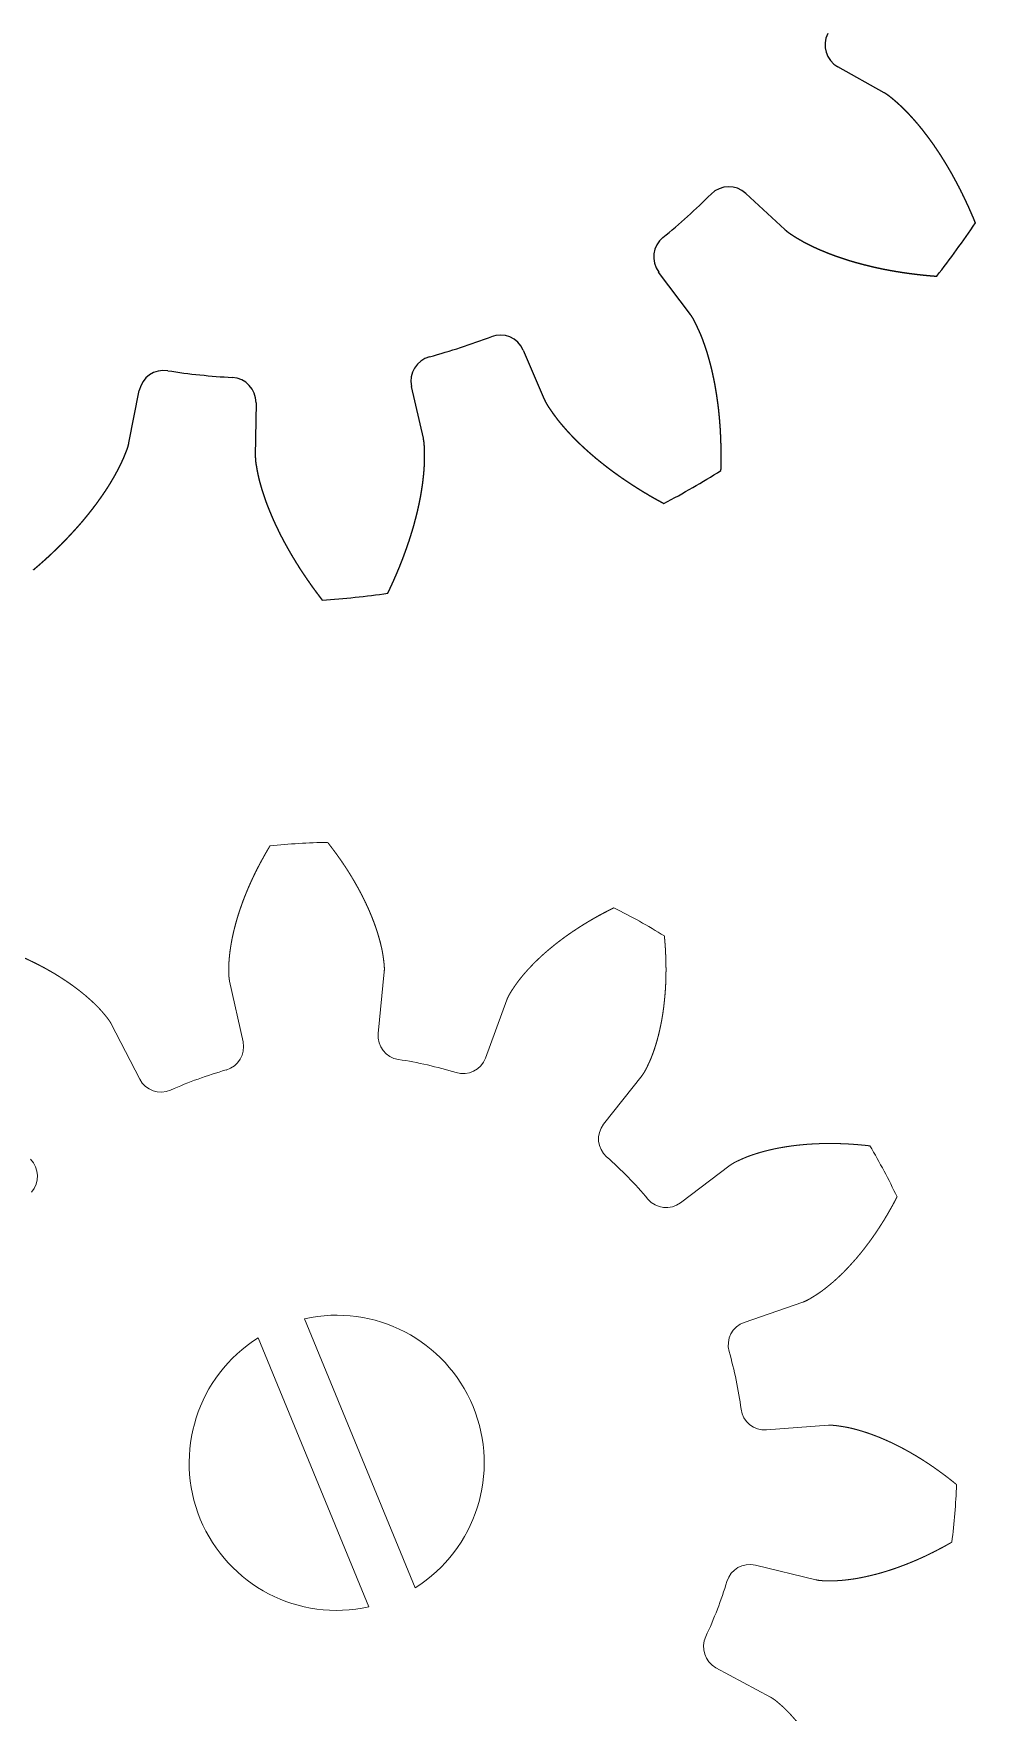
# Model space of a CAD drawing. Header units: inches. Extents: x 0 to 775, y -63 to 305.
# Drawn here: x 89.73 to 108.48, y 40.17 to 73.58 of the extents above; entities that cross this region are included whole.
import ezdxf

# ---------------------------------------------------------------- set-up
doc = ezdxf.new("R2010")
doc.units = ezdxf.units.IN
doc.header["$MEASUREMENT"] = 0

msp = doc.modelspace()

# ---------------------------------------------------------------- linework, layer by layer
at = {"color": 1}
for p, q in [((106.665, 72.403), (105.743, 72.918)), ((103.912, 70.399), (104.687, 69.682)), ((102.808, 67.99), (102.175, 68.835)), ((99.479, 67.278), (99.895, 66.308)), ((97.49, 65.526), (97.256, 66.556)), ((91.629, 65.439), (91.834, 66.475)), ((94.159, 66.231), (94.144, 65.175))]:
    msp.add_line(p, q, dxfattribs=at)
at = {"color": 1, "lineweight": 0}
for p, q in [((96.593, 53.678), (96.711, 54.909)), ((93.632, 54.72), (93.9, 53.513)), ((99.153, 54.351), (98.725, 53.191)), ((91.843, 52.77), (91.276, 53.869)), ((101.08, 51.874), (101.845, 52.845)), ((103.598, 51.056), (102.611, 50.311)), ((103.879, 47.93), (105.048, 48.334)), ((105.556, 45.881), (104.322, 45.788)), ((104.102, 43.099), (105.304, 42.807)), ((104.405, 40.469), (103.317, 41.057))]:
    msp.add_line(p, q, dxfattribs=at)
for points in [[(97.33, 42.649), (95.123, 48.002, -0.842075)], [(96.405, 42.268, -0.842075), (94.199, 47.62)]]:
    msp.add_lwpolyline(points, format="xyb", close=True, dxfattribs=at)
at = {"color": 1}
for centre, radius, start, end in [((105.987, 73.355), 0.5, 153.0534, 240.8103), ((103.573, 70.033), 0.5, 47.1897, 134.9466), ((94.354, 79.268), 12.549, 309.0534, 314.9466), ((102.576, 69.135), 0.5, 129.0534, 216.8103), ((94.354, 79.268), 17, 321.7877, 326.2123), ((94.354, 79.268), 12.549, 285.0534, 290.9466), ((99.019, 67.082), 0.5, 23.1897, 110.9466), ((92.325, 66.378), 0.5, 81.0534, 168.8103), ((94.354, 79.268), 12.549, 261.0534, 266.9466), ((97.743, 66.667), 0.5, 105.0534, 192.8103), ((93.659, 66.238), 0.5, 359.1897, 86.9466), ((94.354, 79.268), 17, 297.7877, 302.2123), ((94.354, 79.268), 17, 273.7877, 278.2123)]:
    msp.add_arc(centre, radius, start, end, dxfattribs=at)
at = {"color": 1, "lineweight": 0}
for centre, radius, start, end in [((95.764, 45.135), 12.35, 90.8338, 96.1716), ((95.764, 45.135), 12.35, 58.1065, 63.4443), ((93.436, 53.41), 0.475, 285.713, 12.489), ((97.066, 53.632), 0.475, 174.5164, 261.2924), ((95.764, 45.135), 8.122, 72.9857, 81.2924), ((98.28, 53.355), 0.475, 252.9857, 339.7617), ((95.764, 45.135), 8.122, 105.713, 114.0197), ((92.265, 52.987), 0.475, 207.2436, 294.0197), ((101.453, 51.58), 0.475, 141.7891, 228.5651), ((89.332, 50.838), 0.475, 318.4403, 45.2163), ((95.764, 45.135), 8.122, 40.2584, 48.5651), ((95.764, 45.135), 12.35, 25.3792, 30.7171), ((102.325, 50.69), 0.475, 220.2584, 307.0345), ((104.035, 47.481), 0.475, 109.0618, 195.8378), ((95.764, 45.135), 8.122, 7.5312, 15.8378), ((104.287, 46.262), 0.475, 187.5312, 274.3072), ((95.764, 45.135), 12.35, 352.6519, 357.9898), ((103.99, 42.637), 0.475, 76.3345, 163.1106), ((95.764, 45.135), 8.122, 334.8039, 343.1106), ((103.543, 41.475), 0.475, 154.8039, 241.5799)]:
    msp.add_arc(centre, radius, start, end, dxfattribs=at)
at = {"color": 1}
for points in [[(108.483, 69.814), (108.479, 69.823), (108.472, 69.841), (108.461, 69.868), (108.446, 69.904), (108.427, 69.949), (108.408, 69.993), (108.388, 70.038), (108.369, 70.082), (108.349, 70.126), (108.329, 70.17), (108.309, 70.213), (108.289, 70.257), (108.268, 70.3), (108.247, 70.343), (108.226, 70.386), (108.205, 70.428), (108.184, 70.471), (108.162, 70.513), (108.141, 70.555), (108.119, 70.597), (108.096, 70.639), (108.074, 70.68), (108.052, 70.721), (108.029, 70.763), (108.006, 70.803), (107.983, 70.844), (107.959, 70.884), (107.936, 70.925), (107.912, 70.965), (107.888, 71.004), (107.864, 71.044), (107.839, 71.083), (107.814, 71.122), (107.79, 71.161), (107.765, 71.2), (107.739, 71.238), (107.714, 71.276), (107.688, 71.314), (107.662, 71.352), (107.636, 71.389), (107.61, 71.426), (107.583, 71.463), (107.556, 71.499), (107.529, 71.536), (107.502, 71.572), (107.474, 71.607), (107.447, 71.643), (107.419, 71.678), (107.391, 71.713), (107.362, 71.747), (107.334, 71.782), (107.305, 71.815), (107.275, 71.849), (107.246, 71.882), (107.216, 71.915), (107.186, 71.948), (107.156, 71.98), (107.126, 72.012), (107.095, 72.043), (107.065, 72.074), (107.033, 72.105), (107.002, 72.135), (106.969, 72.164), (106.937, 72.193), (106.904, 72.222), (106.872, 72.25), (106.839, 72.278), (106.805, 72.305), (106.772, 72.332), (106.737, 72.358), (106.709, 72.377), (106.687, 72.391), (106.672, 72.399), (106.665, 72.403)], [(104.687, 69.682), (104.694, 69.676), (104.706, 69.664), (104.726, 69.648), (104.753, 69.627), (104.788, 69.602), (104.824, 69.578), (104.86, 69.555), (104.897, 69.532), (104.934, 69.51), (104.971, 69.488), (105.009, 69.466), (105.047, 69.444), (105.085, 69.423), (105.124, 69.403), (105.163, 69.383), (105.202, 69.364), (105.242, 69.345), (105.282, 69.326), (105.322, 69.308), (105.363, 69.29), (105.403, 69.272), (105.444, 69.255), (105.485, 69.238), (105.527, 69.221), (105.568, 69.205), (105.61, 69.189), (105.652, 69.173), (105.695, 69.158), (105.737, 69.142), (105.78, 69.128), (105.823, 69.113), (105.866, 69.099), (105.909, 69.085), (105.952, 69.071), (105.996, 69.058), (106.04, 69.045), (106.084, 69.032), (106.128, 69.02), (106.172, 69.008), (106.216, 68.996), (106.261, 68.984), (106.306, 68.973), (106.351, 68.962), (106.396, 68.951), (106.441, 68.94), (106.486, 68.93), (106.532, 68.92), (106.578, 68.91), (106.623, 68.901), (106.669, 68.891), (106.715, 68.882), (106.762, 68.874), (106.808, 68.865), (106.854, 68.857), (106.901, 68.849), (106.948, 68.841), (106.995, 68.834), (107.042, 68.827), (107.089, 68.82), (107.136, 68.813), (107.183, 68.807), (107.231, 68.801), (107.278, 68.795), (107.326, 68.789), (107.374, 68.784), (107.422, 68.778), (107.47, 68.773), (107.518, 68.769), (107.566, 68.764), (107.614, 68.76), (107.653, 68.757), (107.682, 68.755), (107.702, 68.753), (107.711, 68.753)], [(103.416, 64.885), (103.416, 64.895), (103.417, 64.914), (103.418, 64.943), (103.419, 64.982), (103.419, 65.031), (103.42, 65.079), (103.42, 65.128), (103.421, 65.176), (103.42, 65.224), (103.42, 65.272), (103.419, 65.32), (103.418, 65.368), (103.417, 65.416), (103.416, 65.464), (103.414, 65.511), (103.412, 65.559), (103.41, 65.606), (103.407, 65.654), (103.405, 65.701), (103.402, 65.748), (103.398, 65.795), (103.395, 65.842), (103.391, 65.889), (103.387, 65.936), (103.383, 65.983), (103.378, 66.029), (103.373, 66.076), (103.368, 66.122), (103.362, 66.168), (103.356, 66.214), (103.35, 66.26), (103.344, 66.306), (103.337, 66.352), (103.33, 66.397), (103.323, 66.443), (103.316, 66.488), (103.308, 66.533), (103.3, 66.578), (103.292, 66.623), (103.283, 66.668), (103.274, 66.712), (103.264, 66.757), (103.255, 66.801), (103.245, 66.845), (103.235, 66.889), (103.224, 66.933), (103.213, 66.977), (103.202, 67.02), (103.19, 67.064), (103.179, 67.107), (103.166, 67.15), (103.154, 67.192), (103.141, 67.235), (103.127, 67.277), (103.113, 67.319), (103.099, 67.361), (103.085, 67.403), (103.07, 67.444), (103.055, 67.485), (103.04, 67.526), (103.023, 67.567), (103.007, 67.607), (102.989, 67.647), (102.971, 67.687), (102.953, 67.726), (102.935, 67.765), (102.916, 67.804), (102.897, 67.843), (102.877, 67.881), (102.856, 67.919), (102.838, 67.948), (102.823, 67.969), (102.813, 67.983), (102.808, 67.99)], [(99.895, 66.308), (99.898, 66.3), (99.905, 66.284), (99.916, 66.261), (99.932, 66.23), (99.954, 66.194), (99.977, 66.157), (100.001, 66.122), (100.026, 66.086), (100.05, 66.05), (100.075, 66.015), (100.101, 65.98), (100.127, 65.945), (100.153, 65.91), (100.18, 65.876), (100.208, 65.842), (100.236, 65.808), (100.265, 65.774), (100.293, 65.741), (100.323, 65.708), (100.352, 65.675), (100.382, 65.642), (100.412, 65.61), (100.443, 65.577), (100.474, 65.545), (100.506, 65.513), (100.537, 65.482), (100.569, 65.45), (100.602, 65.419), (100.634, 65.388), (100.667, 65.357), (100.701, 65.326), (100.734, 65.296), (100.768, 65.266), (100.802, 65.236), (100.836, 65.206), (100.871, 65.176), (100.906, 65.146), (100.941, 65.117), (100.977, 65.088), (101.013, 65.059), (101.049, 65.03), (101.085, 65.002), (101.121, 64.973), (101.158, 64.945), (101.195, 64.917), (101.232, 64.889), (101.27, 64.861), (101.308, 64.834), (101.346, 64.807), (101.384, 64.779), (101.422, 64.753), (101.461, 64.726), (101.5, 64.699), (101.539, 64.673), (101.578, 64.647), (101.618, 64.621), (101.658, 64.595), (101.698, 64.569), (101.738, 64.544), (101.778, 64.518), (101.819, 64.493), (101.86, 64.468), (101.901, 64.443), (101.942, 64.419), (101.984, 64.394), (102.025, 64.37), (102.067, 64.346), (102.109, 64.322), (102.151, 64.299), (102.194, 64.275), (102.228, 64.257), (102.254, 64.243), (102.271, 64.233), (102.279, 64.229)], [(96.782, 62.443), (96.787, 62.451), (96.795, 62.469), (96.808, 62.495), (96.824, 62.53), (96.845, 62.574), (96.865, 62.618), (96.885, 62.662), (96.905, 62.706), (96.924, 62.751), (96.943, 62.795), (96.962, 62.839), (96.981, 62.883), (96.999, 62.927), (97.018, 62.971), (97.035, 63.016), (97.053, 63.06), (97.07, 63.104), (97.087, 63.148), (97.104, 63.193), (97.12, 63.237), (97.136, 63.281), (97.152, 63.326), (97.168, 63.37), (97.183, 63.415), (97.198, 63.459), (97.213, 63.503), (97.227, 63.548), (97.241, 63.592), (97.255, 63.637), (97.269, 63.681), (97.282, 63.726), (97.295, 63.77), (97.307, 63.814), (97.319, 63.859), (97.331, 63.903), (97.343, 63.948), (97.354, 63.992), (97.365, 64.037), (97.376, 64.081), (97.386, 64.126), (97.396, 64.17), (97.405, 64.214), (97.414, 64.259), (97.423, 64.303), (97.432, 64.347), (97.44, 64.392), (97.448, 64.436), (97.455, 64.48), (97.462, 64.525), (97.469, 64.569), (97.475, 64.613), (97.481, 64.657), (97.486, 64.701), (97.491, 64.745), (97.496, 64.789), (97.5, 64.833), (97.504, 64.877), (97.507, 64.921), (97.51, 64.965), (97.513, 65.009), (97.515, 65.053), (97.516, 65.096), (97.516, 65.14), (97.516, 65.183), (97.515, 65.227), (97.514, 65.27), (97.513, 65.313), (97.511, 65.356), (97.509, 65.399), (97.505, 65.442), (97.5, 65.476), (97.495, 65.501), (97.492, 65.518), (97.49, 65.526)], [(89.729, 62.91), (89.736, 62.916), (89.751, 62.929), (89.773, 62.948), (89.803, 62.973), (89.839, 63.005), (89.876, 63.037), (89.912, 63.069), (89.948, 63.101), (89.984, 63.133), (90.019, 63.166), (90.054, 63.198), (90.089, 63.231), (90.124, 63.264), (90.159, 63.297), (90.193, 63.33), (90.227, 63.363), (90.261, 63.397), (90.294, 63.43), (90.328, 63.464), (90.361, 63.498), (90.393, 63.532), (90.426, 63.566), (90.458, 63.6), (90.49, 63.635), (90.522, 63.669), (90.553, 63.704), (90.585, 63.738), (90.616, 63.773), (90.646, 63.808), (90.677, 63.843), (90.707, 63.879), (90.737, 63.914), (90.766, 63.949), (90.795, 63.985), (90.824, 64.021), (90.853, 64.057), (90.881, 64.093), (90.909, 64.129), (90.937, 64.165), (90.965, 64.202), (90.992, 64.238), (91.018, 64.275), (91.045, 64.312), (91.071, 64.349), (91.097, 64.386), (91.122, 64.423), (91.148, 64.46), (91.172, 64.498), (91.197, 64.535), (91.221, 64.573), (91.245, 64.611), (91.268, 64.649), (91.291, 64.687), (91.313, 64.725), (91.335, 64.763), (91.357, 64.802), (91.378, 64.84), (91.399, 64.879), (91.42, 64.918), (91.44, 64.957), (91.459, 64.996), (91.478, 65.036), (91.496, 65.075), (91.514, 65.115), (91.531, 65.155), (91.547, 65.195), (91.564, 65.235), (91.58, 65.275), (91.595, 65.315), (91.608, 65.356), (91.618, 65.389), (91.624, 65.414), (91.628, 65.43), (91.629, 65.439)], [(94.144, 65.175), (94.144, 65.166), (94.144, 65.149), (94.145, 65.123), (94.147, 65.089), (94.152, 65.046), (94.158, 65.004), (94.166, 64.961), (94.173, 64.919), (94.181, 64.876), (94.19, 64.834), (94.199, 64.791), (94.208, 64.749), (94.218, 64.706), (94.229, 64.664), (94.241, 64.621), (94.253, 64.579), (94.265, 64.537), (94.278, 64.495), (94.291, 64.453), (94.305, 64.41), (94.319, 64.368), (94.333, 64.326), (94.348, 64.284), (94.363, 64.242), (94.379, 64.201), (94.395, 64.159), (94.412, 64.117), (94.429, 64.075), (94.446, 64.034), (94.463, 63.992), (94.481, 63.95), (94.499, 63.909), (94.518, 63.868), (94.537, 63.826), (94.556, 63.785), (94.576, 63.744), (94.596, 63.702), (94.616, 63.661), (94.637, 63.62), (94.657, 63.579), (94.679, 63.538), (94.7, 63.497), (94.722, 63.457), (94.744, 63.416), (94.766, 63.375), (94.789, 63.335), (94.812, 63.294), (94.836, 63.254), (94.859, 63.213), (94.883, 63.173), (94.907, 63.133), (94.932, 63.092), (94.956, 63.052), (94.981, 63.012), (95.007, 62.972), (95.032, 62.932), (95.058, 62.893), (95.084, 62.853), (95.111, 62.813), (95.137, 62.774), (95.164, 62.734), (95.191, 62.695), (95.219, 62.656), (95.246, 62.616), (95.274, 62.577), (95.302, 62.538), (95.331, 62.499), (95.36, 62.46), (95.389, 62.421), (95.418, 62.383), (95.441, 62.352), (95.459, 62.329), (95.471, 62.313), (95.477, 62.306)]]:
    msp.add_open_spline(points, degree=5, dxfattribs=at)
at = {"color": 1, "lineweight": 0}
for points in [[(96.711, 54.909), (96.712, 54.916), (96.713, 54.931), (96.714, 54.954), (96.714, 54.984), (96.712, 55.022), (96.709, 55.059), (96.705, 55.097), (96.7, 55.135), (96.695, 55.172), (96.69, 55.21), (96.684, 55.248), (96.678, 55.286), (96.671, 55.323), (96.663, 55.361), (96.655, 55.399), (96.646, 55.437), (96.637, 55.475), (96.627, 55.512), (96.617, 55.55), (96.606, 55.588), (96.595, 55.625), (96.584, 55.663), (96.572, 55.701), (96.56, 55.738), (96.547, 55.776), (96.534, 55.814), (96.521, 55.851), (96.507, 55.889), (96.493, 55.926), (96.478, 55.963), (96.464, 56.001), (96.448, 56.038), (96.433, 56.075), (96.417, 56.113), (96.401, 56.15), (96.384, 56.187), (96.367, 56.224), (96.35, 56.261), (96.332, 56.298), (96.314, 56.335), (96.296, 56.372), (96.278, 56.409), (96.259, 56.446), (96.24, 56.483), (96.22, 56.519), (96.2, 56.556), (96.18, 56.593), (96.16, 56.629), (96.139, 56.666), (96.118, 56.702), (96.097, 56.738), (96.075, 56.775), (96.053, 56.811), (96.031, 56.847), (96.009, 56.883), (95.986, 56.919), (95.963, 56.955), (95.94, 56.991), (95.916, 57.026), (95.892, 57.062), (95.868, 57.098), (95.844, 57.133), (95.819, 57.168), (95.794, 57.204), (95.769, 57.239), (95.743, 57.274), (95.717, 57.309), (95.691, 57.344), (95.665, 57.379), (95.638, 57.414), (95.617, 57.442), (95.601, 57.463), (95.59, 57.477), (95.585, 57.484)], [(93.632, 54.72), (93.631, 54.728), (93.628, 54.743), (93.624, 54.765), (93.62, 54.795), (93.618, 54.832), (93.616, 54.87), (93.616, 54.908), (93.616, 54.946), (93.616, 54.984), (93.617, 55.022), (93.618, 55.06), (93.619, 55.098), (93.622, 55.137), (93.625, 55.175), (93.629, 55.214), (93.633, 55.252), (93.637, 55.291), (93.642, 55.33), (93.648, 55.368), (93.654, 55.407), (93.66, 55.446), (93.667, 55.485), (93.674, 55.523), (93.681, 55.562), (93.689, 55.601), (93.698, 55.64), (93.706, 55.679), (93.715, 55.718), (93.725, 55.757), (93.735, 55.795), (93.745, 55.834), (93.755, 55.873), (93.766, 55.912), (93.777, 55.951), (93.789, 55.99), (93.801, 56.029), (93.813, 56.068), (93.826, 56.107), (93.839, 56.146), (93.852, 56.185), (93.866, 56.223), (93.88, 56.262), (93.894, 56.301), (93.908, 56.34), (93.923, 56.379), (93.938, 56.418), (93.954, 56.456), (93.97, 56.495), (93.986, 56.534), (94.002, 56.572), (94.019, 56.611), (94.036, 56.65), (94.053, 56.688), (94.071, 56.727), (94.089, 56.765), (94.107, 56.804), (94.125, 56.842), (94.144, 56.881), (94.163, 56.919), (94.183, 56.957), (94.202, 56.996), (94.222, 57.034), (94.242, 57.072), (94.263, 57.11), (94.284, 57.148), (94.305, 57.186), (94.326, 57.224), (94.347, 57.262), (94.369, 57.3), (94.391, 57.338), (94.409, 57.368), (94.423, 57.391), (94.432, 57.406), (94.437, 57.413)], [(99.153, 54.351), (99.156, 54.358), (99.161, 54.372), (99.17, 54.393), (99.183, 54.42), (99.201, 54.453), (99.22, 54.486), (99.24, 54.518), (99.261, 54.55), (99.282, 54.582), (99.303, 54.613), (99.325, 54.645), (99.347, 54.676), (99.369, 54.707), (99.393, 54.738), (99.417, 54.768), (99.441, 54.799), (99.466, 54.829), (99.491, 54.858), (99.516, 54.888), (99.542, 54.917), (99.569, 54.947), (99.595, 54.976), (99.622, 55.004), (99.649, 55.033), (99.677, 55.061), (99.705, 55.09), (99.733, 55.118), (99.762, 55.145), (99.791, 55.173), (99.82, 55.2), (99.85, 55.228), (99.88, 55.255), (99.91, 55.282), (99.941, 55.308), (99.971, 55.335), (100.003, 55.361), (100.034, 55.387), (100.066, 55.413), (100.097, 55.439), (100.13, 55.464), (100.162, 55.49), (100.195, 55.515), (100.228, 55.54), (100.261, 55.565), (100.294, 55.589), (100.328, 55.614), (100.362, 55.638), (100.396, 55.662), (100.431, 55.686), (100.466, 55.709), (100.501, 55.733), (100.536, 55.756), (100.571, 55.779), (100.607, 55.802), (100.643, 55.825), (100.679, 55.847), (100.715, 55.87), (100.752, 55.892), (100.788, 55.914), (100.825, 55.936), (100.863, 55.957), (100.9, 55.979), (100.938, 56), (100.976, 56.021), (101.014, 56.042), (101.052, 56.062), (101.09, 56.083), (101.129, 56.103), (101.168, 56.123), (101.207, 56.143), (101.238, 56.159), (101.262, 56.17), (101.278, 56.178), (101.285, 56.182)], [(101.845, 52.845), (101.85, 52.851), (101.859, 52.863), (101.872, 52.882), (101.888, 52.907), (101.907, 52.94), (101.924, 52.973), (101.941, 53.007), (101.958, 53.041), (101.974, 53.076), (101.99, 53.11), (102.006, 53.145), (102.021, 53.18), (102.035, 53.216), (102.049, 53.252), (102.063, 53.288), (102.076, 53.325), (102.088, 53.362), (102.1, 53.399), (102.112, 53.436), (102.124, 53.473), (102.135, 53.511), (102.146, 53.549), (102.156, 53.587), (102.166, 53.625), (102.176, 53.663), (102.185, 53.702), (102.194, 53.741), (102.203, 53.78), (102.211, 53.819), (102.219, 53.858), (102.227, 53.898), (102.235, 53.937), (102.242, 53.977), (102.248, 54.017), (102.255, 54.057), (102.261, 54.097), (102.267, 54.138), (102.272, 54.178), (102.278, 54.219), (102.282, 54.26), (102.287, 54.301), (102.291, 54.342), (102.295, 54.383), (102.299, 54.424), (102.303, 54.466), (102.306, 54.507), (102.309, 54.549), (102.311, 54.591), (102.314, 54.632), (102.316, 54.674), (102.317, 54.716), (102.319, 54.759), (102.32, 54.801), (102.321, 54.843), (102.321, 54.886), (102.322, 54.928), (102.322, 54.971), (102.321, 55.014), (102.321, 55.057), (102.32, 55.099), (102.319, 55.142), (102.318, 55.186), (102.316, 55.229), (102.314, 55.272), (102.312, 55.315), (102.31, 55.359), (102.307, 55.402), (102.304, 55.446), (102.301, 55.489), (102.297, 55.533), (102.294, 55.568), (102.292, 55.594), (102.29, 55.612), (102.289, 55.62)], [(91.276, 53.869), (91.273, 53.876), (91.266, 53.889), (91.255, 53.909), (91.238, 53.934), (91.216, 53.965), (91.193, 53.994), (91.17, 54.024), (91.145, 54.053), (91.121, 54.082), (91.096, 54.111), (91.071, 54.14), (91.045, 54.168), (91.018, 54.196), (90.992, 54.224), (90.964, 54.251), (90.936, 54.278), (90.908, 54.305), (90.879, 54.331), (90.85, 54.357), (90.821, 54.384), (90.792, 54.409), (90.762, 54.435), (90.731, 54.46), (90.701, 54.485), (90.67, 54.51), (90.639, 54.535), (90.607, 54.559), (90.575, 54.583), (90.543, 54.607), (90.511, 54.631), (90.478, 54.654), (90.445, 54.677), (90.412, 54.7), (90.378, 54.723), (90.344, 54.745), (90.31, 54.768), (90.276, 54.79), (90.241, 54.812), (90.207, 54.833), (90.172, 54.855), (90.136, 54.876), (90.101, 54.897), (90.065, 54.918), (90.029, 54.938), (89.993, 54.959), (89.956, 54.979), (89.92, 54.999), (89.883, 55.018), (89.846, 55.038), (89.808, 55.057), (89.771, 55.076), (89.733, 55.095), (89.695, 55.113), (89.657, 55.132), (89.618, 55.15), (89.58, 55.168), (89.541, 55.186), (89.502, 55.203), (89.463, 55.221), (89.423, 55.238), (89.384, 55.255), (89.344, 55.271), (89.304, 55.288), (89.264, 55.304), (89.224, 55.32), (89.183, 55.336), (89.143, 55.351), (89.102, 55.367), (89.061, 55.382), (89.02, 55.397), (88.987, 55.409), (88.962, 55.417), (88.945, 55.423), (88.937, 55.426)], [(103.598, 51.056), (103.604, 51.061), (103.616, 51.069), (103.635, 51.082), (103.661, 51.098), (103.694, 51.116), (103.727, 51.133), (103.761, 51.149), (103.796, 51.165), (103.831, 51.18), (103.866, 51.196), (103.901, 51.21), (103.936, 51.225), (103.972, 51.239), (104.009, 51.252), (104.045, 51.265), (104.082, 51.277), (104.119, 51.288), (104.156, 51.3), (104.194, 51.311), (104.231, 51.322), (104.269, 51.332), (104.307, 51.342), (104.346, 51.352), (104.384, 51.361), (104.423, 51.37), (104.461, 51.379), (104.5, 51.387), (104.54, 51.395), (104.579, 51.402), (104.618, 51.41), (104.658, 51.416), (104.698, 51.423), (104.738, 51.429), (104.778, 51.435), (104.818, 51.441), (104.858, 51.446), (104.899, 51.451), (104.939, 51.456), (104.98, 51.46), (105.021, 51.464), (105.062, 51.468), (105.103, 51.472), (105.145, 51.475), (105.186, 51.478), (105.227, 51.48), (105.269, 51.483), (105.311, 51.485), (105.352, 51.486), (105.394, 51.488), (105.436, 51.489), (105.478, 51.49), (105.521, 51.49), (105.563, 51.491), (105.605, 51.491), (105.648, 51.49), (105.69, 51.49), (105.733, 51.489), (105.776, 51.488), (105.818, 51.486), (105.861, 51.485), (105.904, 51.483), (105.947, 51.481), (105.99, 51.478), (106.034, 51.475), (106.077, 51.472), (106.12, 51.469), (106.164, 51.465), (106.207, 51.461), (106.251, 51.457), (106.294, 51.453), (106.329, 51.449), (106.355, 51.446), (106.373, 51.444), (106.382, 51.443)], [(105.048, 48.334), (105.055, 48.336), (105.07, 48.341), (105.091, 48.35), (105.118, 48.362), (105.151, 48.38), (105.184, 48.398), (105.217, 48.418), (105.249, 48.438), (105.281, 48.458), (105.313, 48.478), (105.345, 48.499), (105.377, 48.521), (105.409, 48.543), (105.44, 48.565), (105.471, 48.589), (105.501, 48.612), (105.532, 48.637), (105.562, 48.661), (105.592, 48.686), (105.622, 48.711), (105.652, 48.737), (105.682, 48.763), (105.711, 48.789), (105.74, 48.816), (105.769, 48.843), (105.798, 48.871), (105.826, 48.898), (105.855, 48.926), (105.883, 48.955), (105.911, 48.984), (105.939, 49.013), (105.966, 49.042), (105.994, 49.072), (106.021, 49.102), (106.048, 49.132), (106.075, 49.162), (106.102, 49.193), (106.129, 49.224), (106.155, 49.256), (106.181, 49.287), (106.207, 49.319), (106.233, 49.351), (106.259, 49.384), (106.284, 49.417), (106.309, 49.45), (106.334, 49.483), (106.359, 49.516), (106.384, 49.55), (106.409, 49.584), (106.433, 49.618), (106.457, 49.653), (106.481, 49.687), (106.505, 49.722), (106.529, 49.757), (106.552, 49.793), (106.575, 49.828), (106.598, 49.864), (106.621, 49.9), (106.644, 49.937), (106.667, 49.973), (106.689, 50.01), (106.711, 50.047), (106.733, 50.084), (106.755, 50.122), (106.776, 50.159), (106.798, 50.197), (106.819, 50.235), (106.84, 50.273), (106.861, 50.312), (106.882, 50.35), (106.898, 50.381), (106.91, 50.405), (106.918, 50.42), (106.922, 50.428)], [(105.556, 45.881), (105.563, 45.881), (105.578, 45.882), (105.601, 45.883), (105.631, 45.882), (105.668, 45.88), (105.706, 45.875), (105.743, 45.871), (105.781, 45.865), (105.819, 45.859), (105.856, 45.853), (105.894, 45.847), (105.932, 45.84), (105.969, 45.832), (106.007, 45.824), (106.045, 45.814), (106.082, 45.805), (106.12, 45.795), (106.157, 45.784), (106.195, 45.773), (106.232, 45.762), (106.27, 45.75), (106.307, 45.738), (106.344, 45.726), (106.382, 45.713), (106.419, 45.699), (106.456, 45.685), (106.494, 45.671), (106.531, 45.657), (106.568, 45.642), (106.605, 45.627), (106.642, 45.611), (106.679, 45.595), (106.716, 45.579), (106.753, 45.562), (106.79, 45.545), (106.827, 45.528), (106.864, 45.51), (106.9, 45.492), (106.937, 45.474), (106.974, 45.455), (107.01, 45.436), (107.047, 45.417), (107.083, 45.397), (107.119, 45.377), (107.156, 45.357), (107.192, 45.336), (107.228, 45.315), (107.264, 45.294), (107.3, 45.273), (107.336, 45.251), (107.372, 45.229), (107.408, 45.207), (107.444, 45.184), (107.479, 45.161), (107.515, 45.138), (107.55, 45.115), (107.586, 45.091), (107.621, 45.067), (107.656, 45.042), (107.691, 45.018), (107.727, 44.993), (107.762, 44.968), (107.796, 44.942), (107.831, 44.917), (107.866, 44.891), (107.901, 44.864), (107.935, 44.838), (107.97, 44.811), (108.004, 44.784), (108.038, 44.757), (108.066, 44.735), (108.086, 44.718), (108.1, 44.707), (108.107, 44.702)], [(105.304, 42.807), (105.311, 42.805), (105.326, 42.802), (105.348, 42.797), (105.378, 42.793), (105.415, 42.79), (105.453, 42.787), (105.491, 42.786), (105.529, 42.785), (105.567, 42.785), (105.605, 42.785), (105.643, 42.785), (105.682, 42.786), (105.72, 42.788), (105.759, 42.79), (105.797, 42.793), (105.836, 42.796), (105.875, 42.8), (105.913, 42.804), (105.952, 42.809), (105.991, 42.814), (106.03, 42.819), (106.069, 42.825), (106.108, 42.831), (106.147, 42.838), (106.186, 42.845), (106.225, 42.853), (106.264, 42.861), (106.303, 42.869), (106.342, 42.878), (106.381, 42.887), (106.42, 42.896), (106.459, 42.906), (106.498, 42.916), (106.537, 42.926), (106.577, 42.937), (106.616, 42.948), (106.655, 42.96), (106.694, 42.972), (106.733, 42.984), (106.772, 42.996), (106.812, 43.009), (106.851, 43.022), (106.89, 43.036), (106.929, 43.049), (106.968, 43.063), (107.007, 43.078), (107.046, 43.093), (107.085, 43.108), (107.124, 43.123), (107.163, 43.138), (107.202, 43.154), (107.241, 43.171), (107.28, 43.187), (107.319, 43.204), (107.358, 43.221), (107.397, 43.238), (107.436, 43.256), (107.474, 43.274), (107.513, 43.292), (107.552, 43.311), (107.59, 43.33), (107.629, 43.349), (107.668, 43.368), (107.706, 43.388), (107.745, 43.408), (107.783, 43.428), (107.822, 43.449), (107.86, 43.469), (107.898, 43.49), (107.936, 43.512), (107.967, 43.529), (107.99, 43.542), (108.005, 43.551), (108.013, 43.555)], [(104.405, 40.469), (104.411, 40.465), (104.424, 40.458), (104.444, 40.446), (104.469, 40.429), (104.499, 40.407), (104.528, 40.383), (104.557, 40.359), (104.586, 40.334), (104.614, 40.309), (104.643, 40.283), (104.671, 40.257), (104.699, 40.231), (104.726, 40.204), (104.753, 40.177), (104.78, 40.149), (104.806, 40.12), (104.832, 40.091), (104.858, 40.062), (104.884, 40.033), (104.909, 40.003), (104.935, 39.973), (104.96, 39.942), (104.984, 39.912), (105.009, 39.881), (105.033, 39.849), (105.057, 39.817), (105.08, 39.785), (105.104, 39.753), (105.127, 39.72), (105.15, 39.687), (105.173, 39.654), (105.195, 39.621), (105.218, 39.587), (105.24, 39.553), (105.262, 39.519), (105.283, 39.484), (105.304, 39.45), (105.326, 39.415), (105.347, 39.379), (105.367, 39.344), (105.388, 39.308), (105.408, 39.272), (105.428, 39.236), (105.448, 39.2), (105.467, 39.163), (105.487, 39.126), (105.506, 39.089), (105.525, 39.052), (105.544, 39.014), (105.562, 38.976), (105.58, 38.938), (105.598, 38.9), (105.616, 38.862), (105.634, 38.823), (105.651, 38.785), (105.668, 38.746), (105.685, 38.707), (105.702, 38.667), (105.718, 38.628), (105.735, 38.588), (105.751, 38.548), (105.767, 38.508), (105.782, 38.468), (105.798, 38.427), (105.813, 38.387), (105.828, 38.346), (105.843, 38.305), (105.857, 38.264), (105.872, 38.223), (105.886, 38.181), (105.897, 38.148), (105.905, 38.123), (105.91, 38.106), (105.913, 38.098)]]:
    msp.add_open_spline(points, degree=5, dxfattribs=at)

doc.saveas('drawing.dxf')
